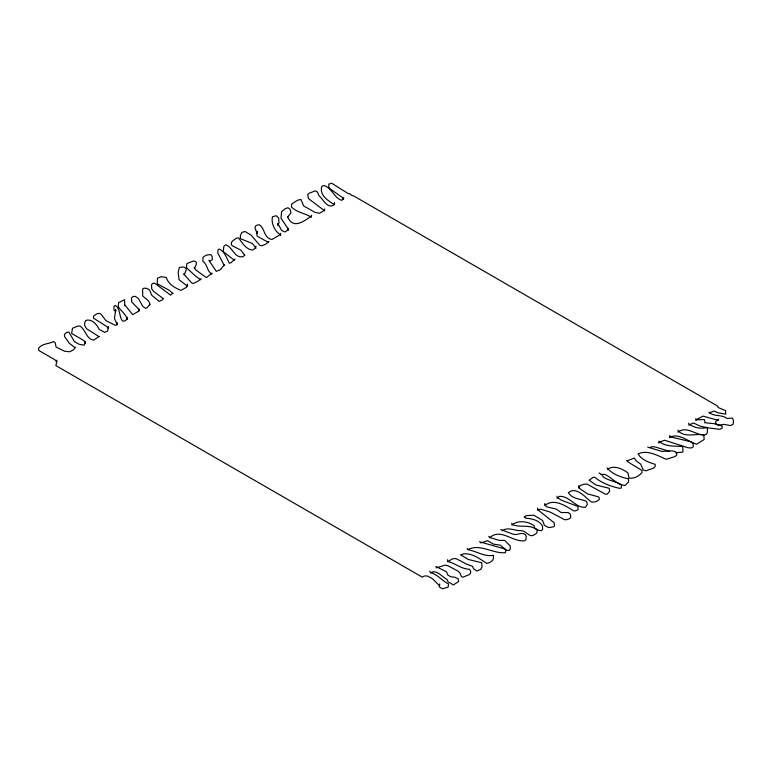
<?xml version="1.0" encoding="UTF-8"?>
<svg xmlns="http://www.w3.org/2000/svg" width="772" height="772" viewBox="0 0 772 772"><rect width="100%" height="100%" fill="white"/><g stroke="black" fill="none" stroke-linecap="round" stroke-linejoin="round"><path stroke-width="1.16" d="M124.717 305.664L124.601 299.71L118.579 302.643L118.261 306.648C121.021 311.174 125.904 313.992 127.293 319.376L127.293 317.379L126.984 319.029L125.556 320.399L124.282 321.133L122.381 320.949C118.956 316.202 120.577 309.003 115.404 305.384L113.976 306.214L113.976 310.035L115.723 311.598L115.723 309.601L114.449 318.373L117.305 324.838L117.305 322.841L117.093 324.414L115.404 325.388L105.938 320.65L101.093 314.214L99.202 313.364L96.683 313.847L93.518 316.153L93.518 318.151L106.777 326.537L108.466 328.476L108.466 326.479L107.617 331.101L104.674 332.317L99.202 329.403C96.896 324.79 92.901 319.666 87.207 320.042L85.316 320.891L84.688 323.449L84.688 325.446L86.58 328.727L98.99 336.621M311.608 215.224L311.502 216.044C303.493 221.603 292.877 229.651 287.618 216.681M194.322 268.646L196.339 264.41L196.339 262.412L195.451 261.563L193.531 260.965L186.882 263.609L186.438 267.739L195.605 276.106L200.778 279.773M56.906 360.138L55.912 365.629L422.303 577.157L424.262 575.989L427.427 575.989L432.523 578.73L439.722 585.929M695.861 420.595L696.064 419.872L703.012 416.098L718.259 420.354M139.346 308.954L138.4 311.338L132.688 314.629L124.601 304.65M324.751 208.903L324.095 210.544L319.608 213.265L315.005 212.377L303.724 205.989L300.877 199.417L297.374 200.305L291.671 204.097L291.459 206.973C296.815 212.435 305.201 213.41 311.608 217.221M439.722 583.931L439.287 586.961L442.443 588.785L448.146 587.145L448.503 583.931C441.999 580.669 437.618 574.561 430.409 572.467L429.705 571.251M184.132 274.774L186.139 270.47L186.139 268.473L183.775 266.938L179.345 267.45L178.158 272.4L179.046 279.686L187.393 286.142L187.393 284.144M256.053 246.2L255.021 248.333L252.946 250.041C246.509 250.022 242.119 242.775 238.616 238.008L236.84 238.008L232.999 240.565L231.368 242.533L231.368 244.531L232.111 245.641L240.835 250.157L244.521 254.857M224.575 264.545L220.435 269.669L216.295 271.377L208.903 260.28M85.316 343.009L84.051 345.19L79.005 344.215L74.373 341.552L68.901 332.076L66.585 332.433L64.481 334.382L64.481 336.38L69.326 343.299L74.373 347.188M163.452 298.339L162.496 299.797L159.167 301.36L151.717 295.222L149.498 289.915L146.796 288.361L143.949 288.178L142.675 288.911L142.675 296.033C145.454 298.725 150.106 300.53 149.816 305.143M268.917 241.511L265.664 244.241L261.969 245.689L260.048 245.602L251.18 235.19L245.12 231.523L241.868 232.382L240.391 235.624L240.391 238.644L252.357 243.508L256.053 248.198M212.155 273.085L206.394 277.602L195.895 270.007L194.129 267.45M288.361 228.522L287.145 230.538L284.945 231.986L281.539 230.452L277.891 223.446L277.891 225.443L278.953 222.809L278.653 217.926L276.125 215.726L272.429 216.787C271.068 223.05 274.398 230.413 279.483 234.157M287.734 216.971L290.909 212.86L290.137 209.28L287.946 207.764L285.322 208.652L281.597 211.682L281.008 218.215L288.217 228.946L288.361 230.519M187.393 285.794L186.284 287.348L181.053 290.368C175.032 288.062 168.142 284.096 166.298 277.466L161.068 276.637L157.42 278.383L157.266 283.768L169.473 290.446L172.803 293.466M578.739 487.672L580.245 485.588L583.256 484.372L586.874 484.025L605.258 494.109L607.062 494.283L609.619 491.417L609.166 488.28L595.916 484.98L589.132 480.194M149.971 304.1L147.114 307.767L145.532 308.317L142.839 306.397L138.4 298.523L135.38 296.409L133.16 296.409L131.423 297.973L131.732 301.977L138.555 309.032L139.346 310.952M75.637 347.139L73.533 349.812L69.741 351.752L64.694 351.27L56.066 347.014L55.227 342.884L53.751 341.552C48.839 344.032 41.881 343.472 38.6 348.355L38.6 350.353L54.802 359.704L56.906 362.136M201.222 278.711L197.815 281.355L193.241 283.488L191.765 282.977L183.63 273.848M99.202 336.447L93.73 340.085C86.31 339.362 85.557 329.374 79.844 325.996L77.316 326.238L72.481 328.303L71.642 333.465L83.839 340.51L85.316 343.299L85.316 341.301M524.429 517.23L526.128 515.648L533.722 515.194L542.629 520.482L544.328 525.249L547.734 527.208L549.172 527.585L553.881 526.726L554.489 525.857L554.19 522.808L538.518 510.292L537.466 508.111M589.586 480.02L592.896 477.414L594.71 477.241C601.919 483.166 610.642 486.341 619.713 488.367L621.219 488.02L621.518 484.98C616.056 481.062 608.683 480.985 603.299 476.893L602.295 475.089L599.062 472.927M607.67 469.318C613.441 464.541 623.014 469.009 627.964 472.995L628.987 478.051C633.754 479.151 639.091 476.063 642.014 472.474L642.014 470.476L627.964 461.907L626.546 460.344M235.064 259.006L230.78 262.837L229.303 263.184C226.659 258.166 224.884 251.662 219.248 249.018L218.071 249.703L217.772 252.888L224.131 265.269M556.902 498.201L559.459 496.367C569.533 495.672 575.468 508.101 585.369 507.329L587.328 504.463L586.575 501.327C580.496 498.808 571.82 498.944 568.346 492.546M244.965 254.992L243.045 256.613C234.341 258.668 232.748 246.992 225.752 244.753L223.832 246.374L223.243 251.614L234.379 260.26M172.967 293.206L170.583 295.136L154.728 283.227L152.509 283.411L151.553 284.878L151.717 288.796L153.464 291.276L162.969 298.407M718.78 419.138L715.663 421.531L715.876 424.243L717.535 424.967M568.945 492.285C576.23 486.457 585.282 497.149 590.792 501.588L592.143 502.196L596.061 501.675L599.226 499.677L599.226 497.679L598.319 496.811L587.627 493.935L578.739 487.933L578.739 485.675M677.922 432.146C685.97 425.826 694.51 434.144 702.887 434.916M511.855 525.095C518.022 519.826 527.778 521.235 533.983 525.626L534.899 528.27L538.827 530.383L541.182 530.692L542.629 529.708L542.494 526.118C539.126 519.913 531.869 518.765 525.471 518.108L524.294 516.825M709.449 412.866L714.11 411.013L718.153 412.866L725.728 414.13L725.477 410.598L718.259 407.577L717.487 405.985L353.393 195.779L351.916 195.49L349.6 193.589L348.519 193.791L331.632 183.215L328.804 184.17L328.804 187.056L329.905 188.706L342.72 197.748L343.588 199.388L343.588 197.391L341.948 200.363C334.373 198.491 332.134 188.127 324.317 185.627L322.783 185.753L321.577 187.085C319.791 196.04 328.312 200.595 334.498 204.763L334.498 202.766L334.392 204.474C327.936 210.09 322.957 198.858 318.952 195.683L317.417 192.016L315.333 190.819L308.983 193.347L307.671 194.612L308.433 198.568L324.751 210.901M489.467 537.872C500.43 527.691 512.511 542.118 524.429 540.815L525.867 539.831L526.263 536.55L525.346 534.658L523.638 533.684L521.148 533.452L515.522 534.591L513.033 534.205L500.729 529.524M688.605 425.14L693.574 422.988L699.905 426.038L707.992 427.842L719.919 429.338L722.196 428.142L722.196 426.144L715.461 423.809L704.672 422.728M659.172 442.308L664.596 440.223L687.939 447.75L691.423 447.972L693.372 446.698L692.851 442.723L690.988 441.767L670.762 436.913L669.826 435.659L669.826 437.656L670.347 437C679.698 432.995 688.074 441.796 696.585 444.247L704.161 439.509L703.746 435.003C695.283 433.111 685.468 438.139 678.231 430.93L677.922 430.149M638.541 453.782C647.023 449.458 658.304 455.847 666.139 459.292L674.911 456.609L676.716 454.969L676.716 452.971L675.037 451.562L672.335 450.887L661.884 451.408L647.698 447.094M430.467 572.882C436.672 568.916 441.845 576.964 446.92 579.338L448.146 581.866L453.415 584.915L458.693 581.461L458.163 578.759L454.824 577.234L450.78 576.732L447.799 575.005L446.573 571.859L435.852 566.484M502.167 530.779C507.995 526.388 514.789 531.088 521.148 530.615C525.365 530.731 527.411 535.035 531.368 535.749L533.722 535.15L536.733 533.105L537.254 530.2C530.441 523.696 520.125 528.154 512.116 524.458L511.855 523.098M627.829 460.556L634.275 458.028L636.215 460.932L640.596 464.059L643.182 469.868L645.884 470.833L653.884 468.006L655.177 466.365L655.177 464.368C648.76 462.235 641.976 460.257 638.019 453.868M468.17 549.423C480.396 543.42 493.144 553.968 505.409 552.665L505.94 550.156L505.062 549.046L479.412 541.741M461.145 554.894L463.779 553.785C472.879 553.283 479.779 558.88 486.794 563.415L489.776 562.498L492.411 560.578L493.462 558.542L493.462 555.329C484.411 557.008 476.623 551.218 467.822 549.654L467.292 548.535M649.628 447.673L652.205 446.631L655.563 447.075L669.604 451.359M209.646 261.168L212.3 259.633L212.155 256.526L210.824 254.567L206.684 255.078L204.175 256.352L202.997 257.375L202.843 261.341C207.813 264.516 206.732 271.339 211.866 274.05M537.466 510.109L540.632 509.153L550.272 512.116L564.583 519.681L566.687 519.681L569.852 518.552L570.759 517.501L570.46 514.461L568.346 512.55L561.119 512.55L556.448 509.163L546.2 506.721L544.849 503.682L544.849 505.679C553.283 497.737 565.635 505.834 573.615 510.803L575.574 510.89L578.141 509.588L577.832 506.374L561.572 500.285L557.345 497.506L556.902 496.203M480.821 542.928L487.499 540.67L493.53 544.144L500.198 545.128L506.615 550.339L509.105 550.417L510.282 549.288L510.157 545.852L504.656 540.41L499.416 540.41L489.988 537.534L488.676 536.328M436.209 567.874L445.164 565.133L447.972 565.751L457.989 571.116L460.093 573.152L461.328 576.491L462.901 577.205L469.048 574.667L470.63 573.152L470.63 571.155L469.405 569.225C461.56 569.253 455.162 563.058 447.625 561.514M703.948 435.205L706.544 434.182L707.374 432.629L707.47 429.01L706.641 427.572C700.706 429.145 693.874 427.765 689.02 423.982L688.605 423.143M675.558 452.662L682.13 452.286L683.037 451.62L682.651 446.573C674.873 445.849 665.155 446.998 658.912 441.208L658.912 443.205M601.127 474.481L604.872 474.404C611.984 477.646 616.896 484.893 625.117 485.501L628.601 481.853L628.476 478.891C620.707 477.057 612.167 474.278 607.062 467.871M718.365 425.324L723.547 424.368L730.804 425.565L733.294 424.002L733.4 420.036L732.261 418.057L726.973 418.472C721.743 414.168 713.859 417.005 708.928 412.248M268.473 242.398L257.385 236.338L256.806 234.727L257.105 231.243L257.105 233.24L255.136 228.599L255.136 226.601L256.275 225.414L259.151 224.71C265.192 228.107 263.522 238.123 271.898 239.523L280.323 234.572L280.545 233.472L280.545 235.47M460.623 554.827L468.353 559.488L481.699 562.73L482.046 566.764L480.821 569.292L476.778 571.019L473.622 568.79L472.387 566.252L466.944 564.322L455.876 558.542L452.72 558.745L447.625 561.688L447.625 559.69M695.861 418.598L696.17 419.736L704.469 419.611L704.981 421.946"/></g></svg>
